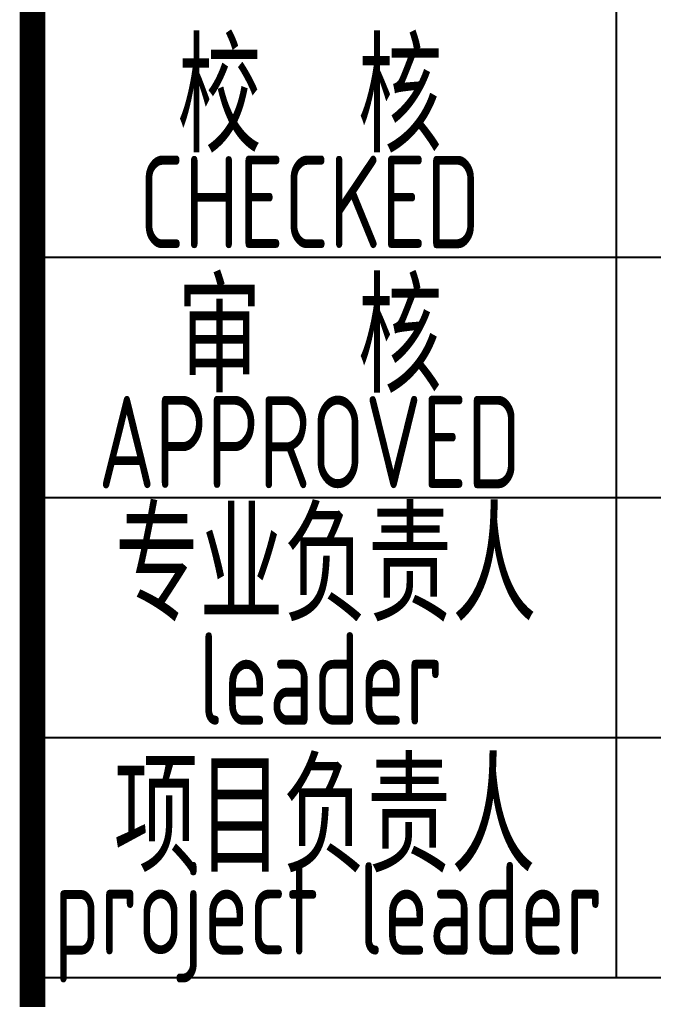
# Model space of a CAD drawing. Extents: x 6128144 to 12201635, y -1670122 to -706096.
# Drawn here: x 6398068 to 6399782, y -751399 to -748746 of the extents above; entities that cross this region are included whole.
import ezdxf
from ezdxf.enums import TextEntityAlignment as Align

# ---------------------------------------------------------------- set-up
doc = ezdxf.new("R2010")
doc.units = 0
doc.header["$LTSCALE"] = 1000
doc.header["$MEASUREMENT"] = 0
doc.layers.get('0').update_dxf_attribs({"linetype": 'CONTINUOUS'})
doc.styles.add('AHD', font='sceie.shx', dxfattribs={"width": 0.7, "bigfont": 'sceic.shx'})

msp = doc.modelspace()

# ---------------------------------------------------------------- linework, layer by layer
for p, q in [((6399682.5, -751339.6), (6399682.5, -748089.6)), ((6399682.5, -751339.6), (6399682.5, -748089.6)), ((6399682.5, -751339.6), (6399682.5, -748089.6)), ((6398102.5, -749389.6), (6403602.5, -749389.6)), ((6398102.5, -750039.6), (6403602.5, -750039.6)), ((6398102.5, -750689.6), (6403602.5, -750689.6)), ((6398102.5, -751339.6), (6416102.5, -751339.6))]:
    msp.add_line(p, q)
at = {"const_width": 70}
msp.add_lwpolyline([(6398102.5, -746339.6), (6398102.5, -752339.6)], dxfattribs=at)

# ---------------------------------------------------------------- texts
at = {"style": 'AHD', "width": 0.8}
for s, height, p in [('校  核', 300, (6398852.5, -748939.6)), ('校  核', 300, (6398852.5, -748939.6)), ('CHECKED', 250, (6398852.5, -749239.6)), ('CHECKED', 250, (6398852.5, -749239.6)), ('审  核', 300, (6398852.5, -749589.6)), ('审  核', 300, (6398852.5, -749589.6)), ('APPROVED', 250, (6398852.5, -749889.6)), ('APPROVED', 250, (6398852.5, -749889.6)), ('专业负责人', 300, (6398895.5, -750209.6)), ('leader', 250, (6398882.5, -750529.6)), ('项目负责人', 300, (6398892.5, -750889.6)), ('project leader', 250, (6398902.5, -751189.6))]:
    msp.add_text(s, height=height, dxfattribs=at).set_placement(p, align=Align.MIDDLE)

doc.saveas('drawing.dxf')
